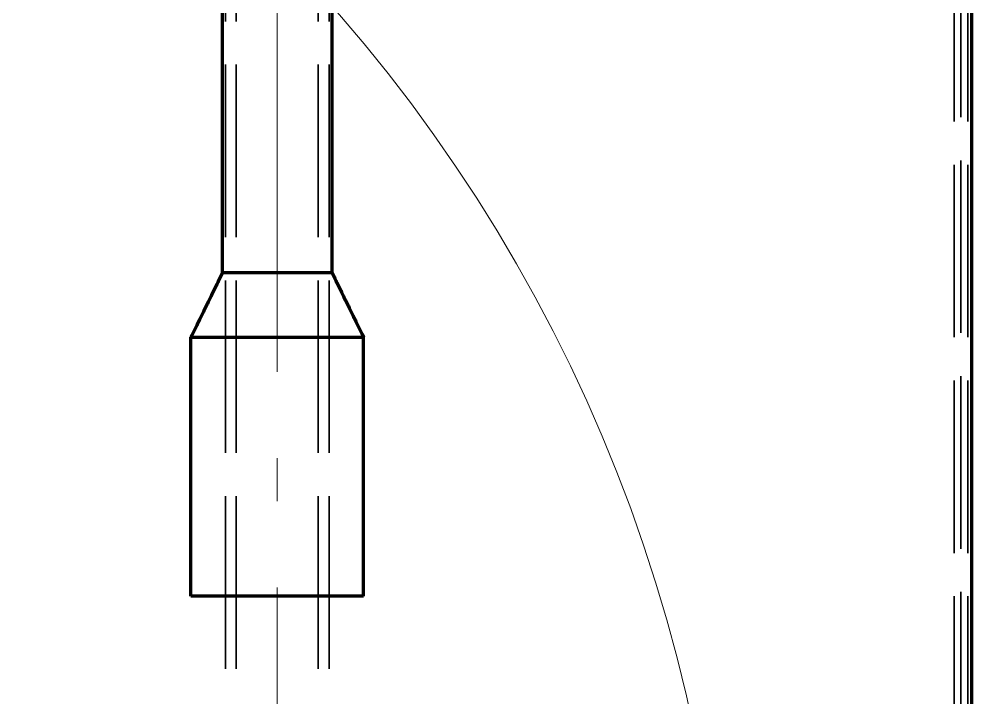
# Model space of a CAD drawing. Header units: millimetres. Extents: x 0 to 2382, y 0 to 420.
# Drawn here: x 281.54 to 303.62, y 267.35 to 283.08 of the extents above; entities that cross this region are included whole.
import ezdxf

# ---------------------------------------------------------------- set-up
doc = ezdxf.new("R2010")
doc.units = ezdxf.units.MM
doc.linetypes.add('IRAM-E-TRAZOS', pattern=[5, 4, -1])
doc.linetypes.add('IRAM-F-TRAZO-PUNTO', pattern=[20, 15, -2, 1, -2])
for name, color, linetype, lineweight in [('01-VISIBLE', 7, 'CONTINUOUS', 70), ('02-OCULTA', 4, 'IRAM-E-TRAZOS', 35), ('03-EJE', 1, 'IRAM-F-TRAZO-PUNTO', 18), ('08-FINA', 5, 'CONTINUOUS', 18)]:
    doc.layers.add(name, color=color, linetype=linetype, lineweight=lineweight)

msp = doc.modelspace()

# ---------------------------------------------------------------- linework, layer by layer
at = {"layer": '01-VISIBLE'}
for p, q in [((286.252, 277.209), (286.252, 313.671)), ((288.792, 277.209), (288.792, 313.671)), ((303.618, 246.858), (303.618, 289.609)), ((285.522, 275.709), (289.522, 275.709)), ((285.522, 269.709), (285.522, 275.709)), ((289.522, 269.709), (289.522, 275.709)), ((289.522, 269.709), (285.522, 269.709))]:
    msp.add_line(p, q, dxfattribs=at)
for points in [[(286.258, 277.209), (286.236, 277.164), (286.213, 277.118), (286.191, 277.073), (286.169, 277.028), (286.146, 276.982), (286.124, 276.937), (286.102, 276.891), (286.079, 276.846), (286.057, 276.8), (286.035, 276.755), (286.013, 276.709), (285.99, 276.664), (285.968, 276.618), (285.946, 276.573), (285.923, 276.528), (285.901, 276.482), (285.879, 276.437), (285.856, 276.391), (285.834, 276.346), (285.812, 276.3), (285.789, 276.255), (285.767, 276.209), (285.745, 276.164), (285.722, 276.118), (285.7, 276.073), (285.678, 276.028), (285.656, 275.982), (285.633, 275.937), (285.611, 275.891), (285.589, 275.846), (285.566, 275.8), (285.544, 275.755), (285.522, 275.709)], [(286.252, 277.209), (286.23, 277.164), (286.207, 277.118), (286.185, 277.073), (286.163, 277.028), (286.141, 276.982), (286.119, 276.937), (286.097, 276.891), (286.075, 276.846), (286.053, 276.8), (286.03, 276.755), (286.008, 276.709), (285.986, 276.664), (285.964, 276.618), (285.942, 276.573), (285.92, 276.528), (285.898, 276.482), (285.876, 276.437), (285.853, 276.391), (285.831, 276.346), (285.809, 276.3), (285.787, 276.255), (285.765, 276.209), (285.743, 276.164), (285.721, 276.118), (285.699, 276.073), (285.676, 276.028), (285.654, 275.982), (285.632, 275.937), (285.61, 275.891), (285.588, 275.846), (285.566, 275.8), (285.544, 275.755), (285.522, 275.709)], [(286.258, 277.209), (286.257, 277.209), (286.256, 277.209), (286.255, 277.209), (286.254, 277.209), (286.253, 277.209), (286.252, 277.209)], [(286.252, 277.209), (286.253, 277.209), (286.254, 277.209), (286.255, 277.209), (286.256, 277.209), (286.257, 277.209), (286.258, 277.209)], [(286.258, 277.209), (286.308, 277.209), (286.359, 277.209), (286.41, 277.209), (286.46, 277.209), (286.511, 277.209), (286.561, 277.209), (286.612, 277.209), (286.662, 277.209), (286.713, 277.209), (286.763, 277.209), (286.814, 277.209), (286.865, 277.209), (286.915, 277.209), (286.966, 277.209), (287.016, 277.209), (287.067, 277.209), (287.117, 277.209), (287.168, 277.209), (287.218, 277.209), (287.269, 277.209), (287.319, 277.209), (287.37, 277.209), (287.421, 277.209), (287.471, 277.209), (287.522, 277.209), (287.572, 277.209), (287.623, 277.209), (287.673, 277.209), (287.724, 277.209), (287.774, 277.209), (287.825, 277.209), (287.875, 277.209), (287.926, 277.209), (287.977, 277.209), (288.027, 277.209), (288.078, 277.209), (288.128, 277.209), (288.179, 277.209), (288.229, 277.209), (288.28, 277.209), (288.33, 277.209), (288.381, 277.209), (288.432, 277.209), (288.482, 277.209), (288.533, 277.209), (288.583, 277.209), (288.634, 277.209), (288.684, 277.209), (288.735, 277.209), (288.785, 277.209)], [(288.785, 277.209), (288.786, 277.209), (288.787, 277.209), (288.788, 277.209), (288.79, 277.209), (288.791, 277.209), (288.792, 277.209)], [(288.785, 277.209), (288.808, 277.164), (288.83, 277.118), (288.852, 277.073), (288.875, 277.028), (288.897, 276.982), (288.919, 276.937), (288.942, 276.891), (288.964, 276.846), (288.986, 276.8), (289.008, 276.755), (289.031, 276.709), (289.053, 276.664), (289.075, 276.618), (289.098, 276.573), (289.12, 276.528), (289.142, 276.482), (289.165, 276.437), (289.187, 276.391), (289.209, 276.346), (289.232, 276.3), (289.254, 276.255), (289.276, 276.209), (289.299, 276.164), (289.321, 276.118), (289.343, 276.073), (289.365, 276.028), (289.388, 275.982), (289.41, 275.937), (289.432, 275.891), (289.455, 275.846), (289.477, 275.8), (289.499, 275.755), (289.522, 275.709)], [(288.792, 277.209), (288.814, 277.164), (288.836, 277.118), (288.858, 277.073), (288.88, 277.028), (288.902, 276.982), (288.924, 276.937), (288.946, 276.891), (288.969, 276.846), (288.991, 276.8), (289.013, 276.755), (289.035, 276.709), (289.057, 276.664), (289.079, 276.618), (289.101, 276.573), (289.123, 276.528), (289.146, 276.482), (289.168, 276.437), (289.19, 276.391), (289.212, 276.346), (289.234, 276.3), (289.256, 276.255), (289.278, 276.209), (289.3, 276.164), (289.323, 276.118), (289.345, 276.073), (289.367, 276.028), (289.389, 275.982), (289.411, 275.937), (289.433, 275.891), (289.455, 275.846), (289.477, 275.8), (289.5, 275.755), (289.522, 275.709)]]:
    msp.add_lwpolyline(points, dxfattribs=at)
at = {"layer": '02-OCULTA'}
for p, q in [((286.252, 313.671), (286.252, 277.209)), ((288.792, 313.671), (288.792, 277.209)), ((286.322, 218.029), (286.322, 301.976)), ((286.572, 218.029), (286.572, 301.976)), ((288.472, 218.029), (288.472, 301.976)), ((288.722, 218.029), (288.722, 301.976)), ((303.202, 225.709), (303.202, 289.709)), ((303.362, 225.809), (303.362, 289.609)), ((303.362, 225.809), (303.362, 289.609)), ((303.522, 225.709), (303.522, 289.609)), ((303.618, 225.809), (303.618, 289.609)), ((287.522, 275.709), (285.522, 275.709)), ((285.522, 269.709), (285.522, 275.709)), ((285.522, 275.709), (289.522, 275.709)), ((287.522, 275.709), (285.522, 275.709)), ((285.522, 269.709), (285.522, 275.709)), ((285.522, 269.709), (285.522, 275.709)), ((289.522, 275.709), (287.522, 275.709)), ((289.522, 275.709), (287.522, 275.709)), ((289.522, 269.709), (289.522, 275.709)), ((289.522, 269.709), (289.522, 275.709)), ((289.522, 269.709), (289.522, 275.709)), ((289.522, 269.709), (285.522, 269.709)), ((289.522, 269.709), (285.522, 269.709)), ((289.522, 269.709), (285.522, 269.709))]:
    msp.add_line(p, q, dxfattribs=at)
for points in [[(286.258, 277.209), (286.236, 277.164), (286.213, 277.118), (286.191, 277.073), (286.169, 277.028), (286.146, 276.982), (286.124, 276.937), (286.102, 276.891), (286.079, 276.846), (286.057, 276.8), (286.035, 276.755), (286.013, 276.709), (285.99, 276.664), (285.968, 276.618), (285.946, 276.573), (285.923, 276.528), (285.901, 276.482), (285.879, 276.437), (285.856, 276.391), (285.834, 276.346), (285.812, 276.3), (285.789, 276.255), (285.767, 276.209), (285.745, 276.164), (285.722, 276.118), (285.7, 276.073), (285.678, 276.028), (285.656, 275.982), (285.633, 275.937), (285.611, 275.891), (285.589, 275.846), (285.566, 275.8), (285.544, 275.755), (285.522, 275.709)], [(286.258, 277.209), (286.236, 277.164), (286.213, 277.118), (286.191, 277.073), (286.169, 277.028), (286.146, 276.982), (286.124, 276.937), (286.102, 276.891), (286.079, 276.846), (286.057, 276.8), (286.035, 276.755), (286.013, 276.709), (285.99, 276.664), (285.968, 276.618), (285.946, 276.573), (285.923, 276.528), (285.901, 276.482), (285.879, 276.437), (285.856, 276.391), (285.834, 276.346), (285.812, 276.3), (285.789, 276.255), (285.767, 276.209), (285.745, 276.164), (285.722, 276.118), (285.7, 276.073), (285.678, 276.028), (285.656, 275.982), (285.633, 275.937), (285.611, 275.891), (285.589, 275.846), (285.566, 275.8), (285.544, 275.755), (285.522, 275.709)], [(286.258, 277.209), (286.236, 277.164), (286.213, 277.118), (286.191, 277.073), (286.169, 277.028), (286.146, 276.982), (286.124, 276.937), (286.102, 276.891), (286.079, 276.846), (286.057, 276.8), (286.035, 276.755), (286.013, 276.709), (285.99, 276.664), (285.968, 276.618), (285.946, 276.573), (285.923, 276.528), (285.901, 276.482), (285.879, 276.437), (285.856, 276.391), (285.834, 276.346), (285.812, 276.3), (285.789, 276.255), (285.767, 276.209), (285.745, 276.164), (285.722, 276.118), (285.7, 276.073), (285.678, 276.028), (285.656, 275.982), (285.633, 275.937), (285.611, 275.891), (285.589, 275.846), (285.566, 275.8), (285.544, 275.755), (285.522, 275.709)], [(286.252, 277.209), (286.23, 277.164), (286.207, 277.118), (286.185, 277.073), (286.163, 277.028), (286.141, 276.982), (286.119, 276.937), (286.097, 276.891), (286.075, 276.846), (286.053, 276.8), (286.03, 276.755), (286.008, 276.709), (285.986, 276.664), (285.964, 276.618), (285.942, 276.573), (285.92, 276.528), (285.898, 276.482), (285.876, 276.437), (285.853, 276.391), (285.831, 276.346), (285.809, 276.3), (285.787, 276.255), (285.765, 276.209), (285.743, 276.164), (285.721, 276.118), (285.699, 276.073), (285.676, 276.028), (285.654, 275.982), (285.632, 275.937), (285.61, 275.891), (285.588, 275.846), (285.566, 275.8), (285.544, 275.755), (285.522, 275.709)], [(286.258, 277.209), (286.257, 277.209), (286.256, 277.209), (286.255, 277.209), (286.254, 277.209), (286.253, 277.209), (286.252, 277.209)], [(286.252, 277.209), (286.253, 277.209), (286.254, 277.209), (286.255, 277.209), (286.256, 277.209), (286.257, 277.209), (286.258, 277.209)], [(287.522, 277.209), (287.471, 277.209), (287.421, 277.209), (287.37, 277.209), (287.319, 277.209), (287.269, 277.209), (287.218, 277.209), (287.168, 277.209), (287.117, 277.209), (287.067, 277.209), (287.016, 277.209), (286.966, 277.209), (286.915, 277.209), (286.865, 277.209), (286.814, 277.209), (286.763, 277.209), (286.713, 277.209), (286.662, 277.209), (286.612, 277.209), (286.561, 277.209), (286.511, 277.209), (286.46, 277.209), (286.41, 277.209), (286.359, 277.209), (286.308, 277.209), (286.258, 277.209)], [(287.522, 277.209), (287.471, 277.209), (287.421, 277.209), (287.37, 277.209), (287.319, 277.209), (287.269, 277.209), (287.218, 277.209), (287.168, 277.209), (287.117, 277.209), (287.067, 277.209), (287.016, 277.209), (286.966, 277.209), (286.915, 277.209), (286.865, 277.209), (286.814, 277.209), (286.763, 277.209), (286.713, 277.209), (286.662, 277.209), (286.612, 277.209), (286.561, 277.209), (286.511, 277.209), (286.46, 277.209), (286.41, 277.209), (286.359, 277.209), (286.308, 277.209), (286.258, 277.209)], [(287.522, 277.209), (287.471, 277.209), (287.421, 277.209), (287.37, 277.209), (287.319, 277.209), (287.269, 277.209), (287.218, 277.209), (287.168, 277.209), (287.117, 277.209), (287.067, 277.209), (287.016, 277.209), (286.966, 277.209), (286.915, 277.209), (286.865, 277.209), (286.814, 277.209), (286.763, 277.209), (286.713, 277.209), (286.662, 277.209), (286.612, 277.209), (286.561, 277.209), (286.511, 277.209), (286.46, 277.209), (286.41, 277.209), (286.359, 277.209), (286.308, 277.209), (286.258, 277.209)], [(288.785, 277.209), (288.735, 277.209), (288.684, 277.209), (288.634, 277.209), (288.583, 277.209), (288.533, 277.209), (288.482, 277.209), (288.432, 277.209), (288.381, 277.209), (288.33, 277.209), (288.28, 277.209), (288.229, 277.209), (288.179, 277.209), (288.128, 277.209), (288.078, 277.209), (288.027, 277.209), (287.977, 277.209), (287.926, 277.209), (287.875, 277.209), (287.825, 277.209), (287.774, 277.209), (287.724, 277.209), (287.673, 277.209), (287.623, 277.209), (287.572, 277.209), (287.522, 277.209)], [(288.785, 277.209), (288.735, 277.209), (288.684, 277.209), (288.634, 277.209), (288.583, 277.209), (288.533, 277.209), (288.482, 277.209), (288.432, 277.209), (288.381, 277.209), (288.33, 277.209), (288.28, 277.209), (288.229, 277.209), (288.179, 277.209), (288.128, 277.209), (288.078, 277.209), (288.027, 277.209), (287.977, 277.209), (287.926, 277.209), (287.875, 277.209), (287.825, 277.209), (287.774, 277.209), (287.724, 277.209), (287.673, 277.209), (287.623, 277.209), (287.572, 277.209), (287.522, 277.209)], [(288.785, 277.209), (288.735, 277.209), (288.684, 277.209), (288.634, 277.209), (288.583, 277.209), (288.533, 277.209), (288.482, 277.209), (288.432, 277.209), (288.381, 277.209), (288.33, 277.209), (288.28, 277.209), (288.229, 277.209), (288.179, 277.209), (288.128, 277.209), (288.078, 277.209), (288.027, 277.209), (287.977, 277.209), (287.926, 277.209), (287.875, 277.209), (287.825, 277.209), (287.774, 277.209), (287.724, 277.209), (287.673, 277.209), (287.623, 277.209), (287.572, 277.209), (287.522, 277.209)], [(288.792, 277.209), (288.791, 277.209), (288.79, 277.209), (288.788, 277.209), (288.787, 277.209), (288.786, 277.209), (288.785, 277.209)], [(288.785, 277.209), (288.808, 277.164), (288.83, 277.118), (288.852, 277.073), (288.875, 277.028), (288.897, 276.982), (288.919, 276.937), (288.942, 276.891), (288.964, 276.846), (288.986, 276.8), (289.008, 276.755), (289.031, 276.709), (289.053, 276.664), (289.075, 276.618), (289.098, 276.573), (289.12, 276.528), (289.142, 276.482), (289.165, 276.437), (289.187, 276.391), (289.209, 276.346), (289.232, 276.3), (289.254, 276.255), (289.276, 276.209), (289.299, 276.164), (289.321, 276.118), (289.343, 276.073), (289.365, 276.028), (289.388, 275.982), (289.41, 275.937), (289.432, 275.891), (289.455, 275.846), (289.477, 275.8), (289.499, 275.755), (289.522, 275.709)], [(288.785, 277.209), (288.786, 277.209), (288.787, 277.209), (288.788, 277.209), (288.79, 277.209), (288.791, 277.209), (288.792, 277.209)], [(288.792, 277.209), (288.791, 277.209), (288.79, 277.209), (288.788, 277.209), (288.787, 277.209), (288.786, 277.209), (288.785, 277.209)], [(288.785, 277.209), (288.808, 277.164), (288.83, 277.118), (288.852, 277.073), (288.875, 277.028), (288.897, 276.982), (288.919, 276.937), (288.942, 276.891), (288.964, 276.846), (288.986, 276.8), (289.008, 276.755), (289.031, 276.709), (289.053, 276.664), (289.075, 276.618), (289.098, 276.573), (289.12, 276.528), (289.142, 276.482), (289.165, 276.437), (289.187, 276.391), (289.209, 276.346), (289.232, 276.3), (289.254, 276.255), (289.276, 276.209), (289.299, 276.164), (289.321, 276.118), (289.343, 276.073), (289.365, 276.028), (289.388, 275.982), (289.41, 275.937), (289.432, 275.891), (289.455, 275.846), (289.477, 275.8), (289.499, 275.755), (289.522, 275.709)], [(288.785, 277.209), (288.808, 277.164), (288.83, 277.118), (288.852, 277.073), (288.875, 277.028), (288.897, 276.982), (288.919, 276.937), (288.942, 276.891), (288.964, 276.846), (288.986, 276.8), (289.008, 276.755), (289.031, 276.709), (289.053, 276.664), (289.075, 276.618), (289.098, 276.573), (289.12, 276.528), (289.142, 276.482), (289.165, 276.437), (289.187, 276.391), (289.209, 276.346), (289.232, 276.3), (289.254, 276.255), (289.276, 276.209), (289.299, 276.164), (289.321, 276.118), (289.343, 276.073), (289.365, 276.028), (289.388, 275.982), (289.41, 275.937), (289.432, 275.891), (289.455, 275.846), (289.477, 275.8), (289.499, 275.755), (289.522, 275.709)], [(288.792, 277.209), (288.814, 277.164), (288.836, 277.118), (288.858, 277.073), (288.88, 277.028), (288.902, 276.982), (288.924, 276.937), (288.946, 276.891), (288.969, 276.846), (288.991, 276.8), (289.013, 276.755), (289.035, 276.709), (289.057, 276.664), (289.079, 276.618), (289.101, 276.573), (289.123, 276.528), (289.146, 276.482), (289.168, 276.437), (289.19, 276.391), (289.212, 276.346), (289.234, 276.3), (289.256, 276.255), (289.278, 276.209), (289.3, 276.164), (289.323, 276.118), (289.345, 276.073), (289.367, 276.028), (289.389, 275.982), (289.411, 275.937), (289.433, 275.891), (289.455, 275.846), (289.477, 275.8), (289.5, 275.755), (289.522, 275.709)]]:
    msp.add_lwpolyline(points, dxfattribs=at)
at = {"layer": '03-EJE'}
msp.add_line((287.522, 214.909), (287.522, 313.855), dxfattribs=at)
at = {"layer": '08-FINA'}
msp.add_circle((261.112, 259.08), 36.833, dxfattribs=at)

doc.saveas('drawing.dxf')
